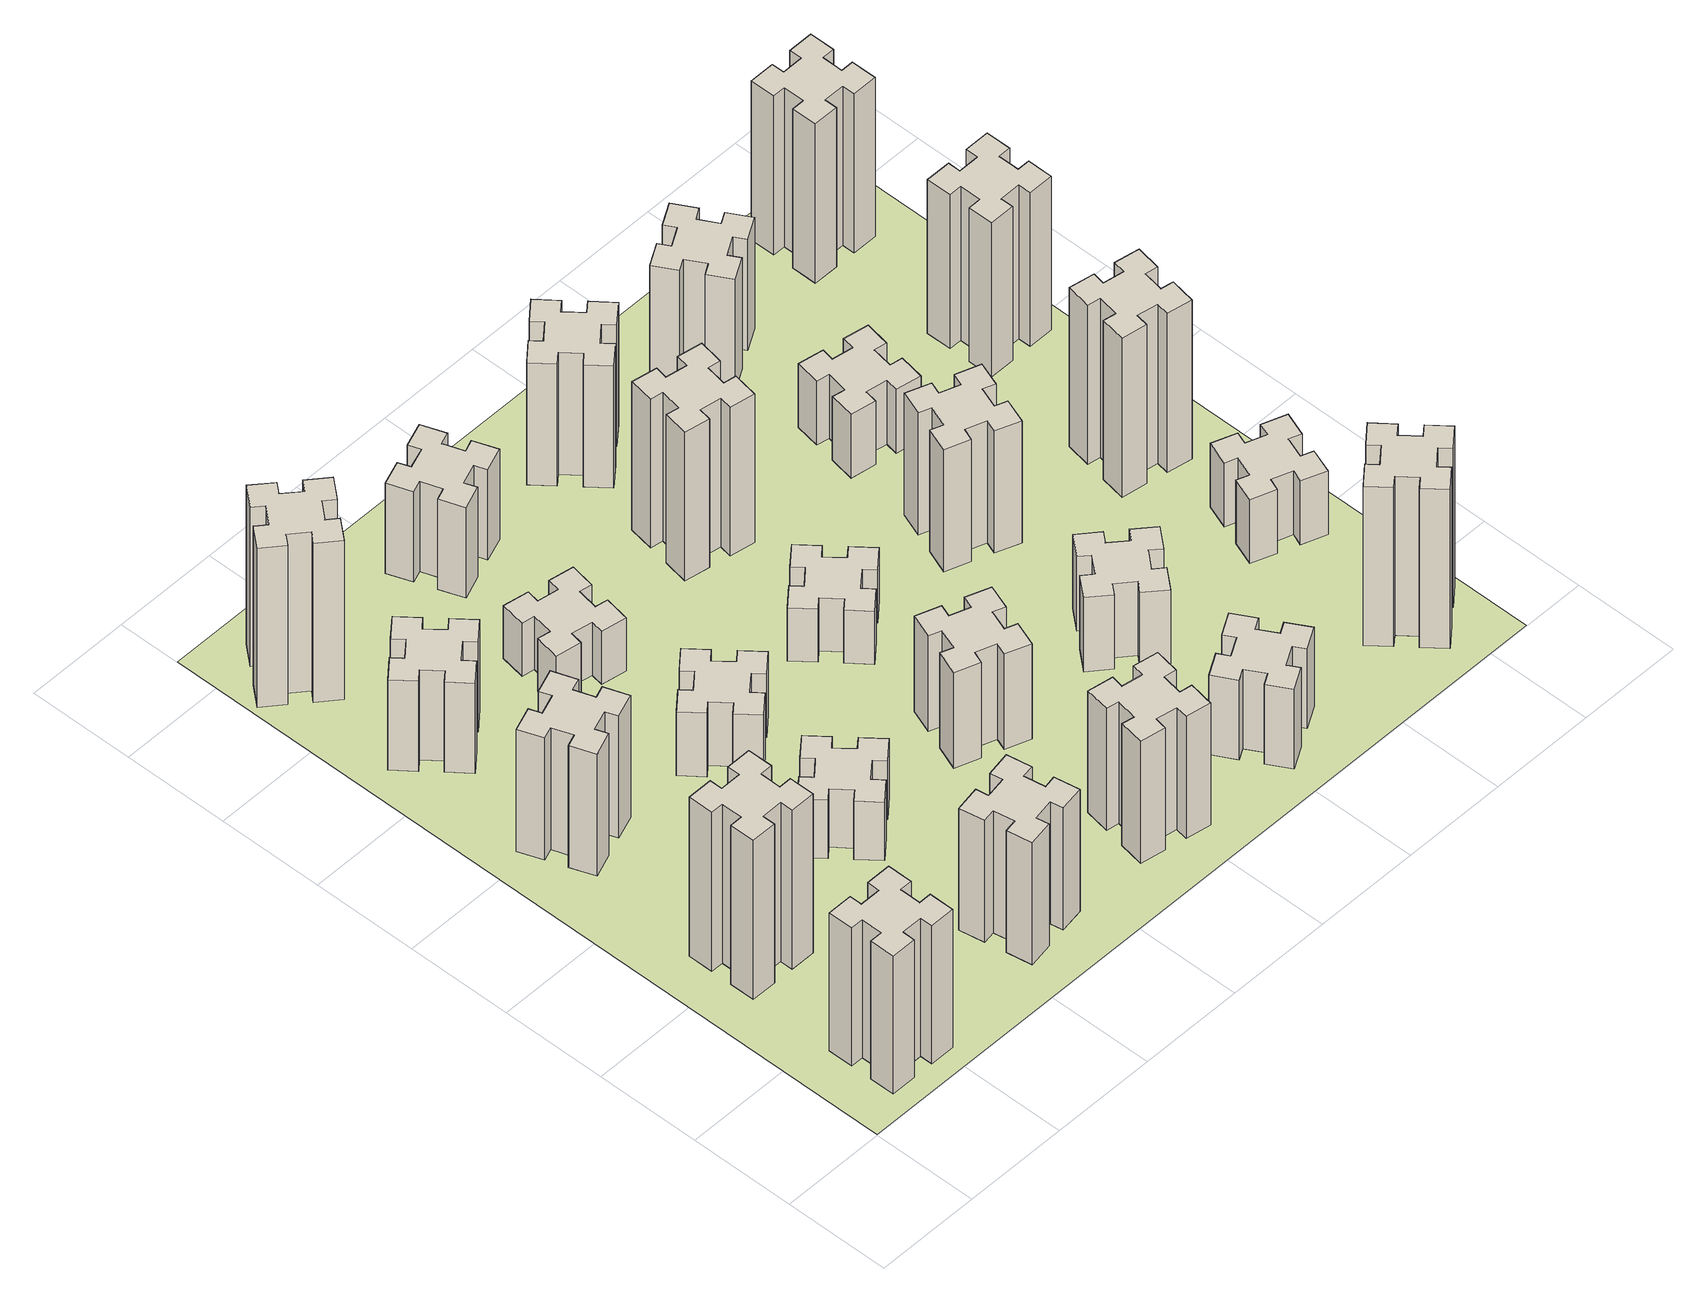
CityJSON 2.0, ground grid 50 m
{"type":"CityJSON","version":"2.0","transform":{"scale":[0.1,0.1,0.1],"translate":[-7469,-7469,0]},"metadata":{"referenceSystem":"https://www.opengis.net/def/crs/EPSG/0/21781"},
"CityObjects":{
"building1":{"type":"Building","attributes":{"class":"1000","function":"1000","usage":"1000","yearOfConstruction":2016,"roofType":"1000","measuredHeight":78,"storeysAboveGround":30,"storeysBelowGround":0},"geometry":[{"type":"Solid","lod":"1","boundaries":[[[[0,1,2,3,4,5,6,7,8,9,10,11,12,13,14,15,16,17,18,19]],[[17,16,20,21]],[[16,15,22,20]],[[15,14,23,22]],[[14,13,24,23]],[[13,12,25,24]],[[12,11,26,25]],[[11,10,27,26]],[[10,9,28,27]],[[9,8,29,28]],[[8,7,30,29]],[[7,6,31,30]],[[6,5,32,31]],[[5,4,33,32]],[[4,3,34,33]],[[3,2,35,34]],[[2,1,36,35]],[[1,0,37,36]],[[0,19,38,37]],[[19,18,39,38]],[[18,17,21,39]],[[24,25,26,27,28,29,30,31,32,33,34,35,36,37,38,39,21,20,22,23]]]]}]},
"building2":{"type":"Building","attributes":{"class":"1000","function":"1000","usage":"1000","yearOfConstruction":2016,"roofType":"1000","measuredHeight":90,"storeysAboveGround":30,"storeysBelowGround":0},"geometry":[{"type":"Solid","lod":"1","boundaries":[[[[40,41,42,43,44,45,46,47,48,49,50,51,52,53,54,55,56,57,58,59]],[[57,56,60,61]],[[56,55,62,60]],[[55,54,63,62]],[[54,53,64,63]],[[53,52,65,64]],[[52,51,66,65]],[[51,50,67,66]],[[50,49,68,67]],[[49,48,69,68]],[[48,47,70,69]],[[47,46,71,70]],[[46,45,72,71]],[[45,44,73,72]],[[44,43,74,73]],[[43,42,75,74]],[[42,41,76,75]],[[41,40,77,76]],[[40,59,78,77]],[[59,58,79,78]],[[58,57,61,79]],[[64,65,66,67,68,69,70,71,72,73,74,75,76,77,78,79,61,60,62,63]]]]}]},
"building3":{"type":"Building","attributes":{"class":"1000","function":"1000","usage":"1000","yearOfConstruction":2016,"roofType":"1000","measuredHeight":69,"storeysAboveGround":30,"storeysBelowGround":0},"geometry":[{"type":"Solid","lod":"1","boundaries":[[[[80,81,82,83,84,85,86,87,88,89,90,91,92,93,94,95,96,97,98,99]],[[97,96,100,101]],[[96,95,102,100]],[[95,94,103,102]],[[94,93,104,103]],[[93,92,105,104]],[[92,91,106,105]],[[91,90,107,106]],[[90,89,108,107]],[[89,88,109,108]],[[88,87,110,109]],[[87,86,111,110]],[[86,85,112,111]],[[85,84,113,112]],[[84,83,114,113]],[[83,82,115,114]],[[82,81,116,115]],[[81,80,117,116]],[[80,99,118,117]],[[99,98,119,118]],[[98,97,101,119]],[[104,105,106,107,108,109,110,111,112,113,114,115,116,117,118,119,101,100,102,103]]]]}]},
"building4":{"type":"Building","attributes":{"class":"1000","function":"1000","usage":"1000","yearOfConstruction":2016,"roofType":"1000","measuredHeight":51,"storeysAboveGround":30,"storeysBelowGround":0},"geometry":[{"type":"Solid","lod":"1","boundaries":[[[[120,121,122,123,124,125,126,127,128,129,130,131,132,133,134,135,136,137,138,139]],[[137,136,140,141]],[[136,135,142,140]],[[135,134,143,142]],[[134,133,144,143]],[[133,132,145,144]],[[132,131,146,145]],[[131,130,147,146]],[[130,129,148,147]],[[129,128,149,148]],[[128,127,150,149]],[[127,126,151,150]],[[126,125,152,151]],[[125,124,153,152]],[[124,123,154,153]],[[123,122,155,154]],[[122,121,156,155]],[[121,120,157,156]],[[120,139,158,157]],[[139,138,159,158]],[[138,137,141,159]],[[144,145,146,147,148,149,150,151,152,153,154,155,156,157,158,159,141,140,142,143]]]]}]},
"building5":{"type":"Building","attributes":{"class":"1000","function":"1000","usage":"1000","yearOfConstruction":2016,"roofType":"1000","measuredHeight":90,"storeysAboveGround":30,"storeysBelowGround":0},"geometry":[{"type":"Solid","lod":"1","boundaries":[[[[160,161,162,163,164,165,166,167,168,169,170,171,172,173,174,175,176,177,178,179]],[[177,176,180,181]],[[176,175,182,180]],[[175,174,183,182]],[[174,173,184,183]],[[173,172,185,184]],[[172,171,186,185]],[[171,170,187,186]],[[170,169,188,187]],[[169,168,189,188]],[[168,167,190,189]],[[167,166,191,190]],[[166,165,192,191]],[[165,164,193,192]],[[164,163,194,193]],[[163,162,195,194]],[[162,161,196,195]],[[161,160,197,196]],[[160,179,198,197]],[[179,178,199,198]],[[178,177,181,199]],[[184,185,186,187,188,189,190,191,192,193,194,195,196,197,198,199,181,180,182,183]]]]}]},
"building6":{"type":"Building","attributes":{"class":"1000","function":"1000","usage":"1000","yearOfConstruction":2016,"roofType":"1000","measuredHeight":69,"storeysAboveGround":30,"storeysBelowGround":0},"geometry":[{"type":"Solid","lod":"1","boundaries":[[[[200,201,202,203,204,205,206,207,208,209,210,211,212,213,214,215,216,217,218,219]],[[217,216,220,221]],[[216,215,222,220]],[[215,214,223,222]],[[214,213,224,223]],[[213,212,225,224]],[[212,211,226,225]],[[211,210,227,226]],[[210,209,228,227]],[[209,208,229,228]],[[208,207,230,229]],[[207,206,231,230]],[[206,205,232,231]],[[205,204,233,232]],[[204,203,234,233]],[[203,202,235,234]],[[202,201,236,235]],[[201,200,237,236]],[[200,219,238,237]],[[219,218,239,238]],[[218,217,221,239]],[[224,225,226,227,228,229,230,231,232,233,234,235,236,237,238,239,221,220,222,223]]]]}]},
"building7":{"type":"Building","attributes":{"class":"1000","function":"1000","usage":"1000","yearOfConstruction":2016,"roofType":"1000","measuredHeight":33,"storeysAboveGround":30,"storeysBelowGround":0},"geometry":[{"type":"Solid","lod":"1","boundaries":[[[[240,241,242,243,244,245,246,247,248,249,250,251,252,253,254,255,256,257,258,259]],[[257,256,260,261]],[[256,255,262,260]],[[255,254,263,262]],[[254,253,264,263]],[[253,252,265,264]],[[252,251,266,265]],[[251,250,267,266]],[[250,249,268,267]],[[249,248,269,268]],[[248,247,270,269]],[[247,246,271,270]],[[246,245,272,271]],[[245,244,273,272]],[[244,243,274,273]],[[243,242,275,274]],[[242,241,276,275]],[[241,240,277,276]],[[240,259,278,277]],[[259,258,279,278]],[[258,257,261,279]],[[264,265,266,267,268,269,270,271,272,273,274,275,276,277,278,279,261,260,262,263]]]]}]},
"building8":{"type":"Building","attributes":{"class":"1000","function":"1000","usage":"1000","yearOfConstruction":2016,"roofType":"1000","measuredHeight":36,"storeysAboveGround":30,"storeysBelowGround":0},"geometry":[{"type":"Solid","lod":"1","boundaries":[[[[280,281,282,283,284,285,286,287,288,289,290,291,292,293,294,295,296,297,298,299]],[[297,296,300,301]],[[296,295,302,300]],[[295,294,303,302]],[[294,293,304,303]],[[293,292,305,304]],[[292,291,306,305]],[[291,290,307,306]],[[290,289,308,307]],[[289,288,309,308]],[[288,287,310,309]],[[287,286,311,310]],[[286,285,312,311]],[[285,284,313,312]],[[284,283,314,313]],[[283,282,315,314]],[[282,281,316,315]],[[281,280,317,316]],[[280,299,318,317]],[[299,298,319,318]],[[298,297,301,319]],[[304,305,306,307,308,309,310,311,312,313,314,315,316,317,318,319,301,300,302,303]]]]}]},
"building9":{"type":"Building","attributes":{"class":"1000","function":"1000","usage":"1000","yearOfConstruction":2016,"roofType":"1000","measuredHeight":30,"storeysAboveGround":30,"storeysBelowGround":0},"geometry":[{"type":"Solid","lod":"1","boundaries":[[[[320,321,322,323,324,325,326,327,328,329,330,331,332,333,334,335,336,337,338,339]],[[337,336,340,341]],[[336,335,342,340]],[[335,334,343,342]],[[334,333,344,343]],[[333,332,345,344]],[[332,331,346,345]],[[331,330,347,346]],[[330,329,348,347]],[[329,328,349,348]],[[328,327,350,349]],[[327,326,351,350]],[[326,325,352,351]],[[325,324,353,352]],[[324,323,354,353]],[[323,322,355,354]],[[322,321,356,355]],[[321,320,357,356]],[[320,339,358,357]],[[339,338,359,358]],[[338,337,341,359]],[[344,345,346,347,348,349,350,351,352,353,354,355,356,357,358,359,341,340,342,343]]]]}]},
"building10":{"type":"Building","attributes":{"class":"1000","function":"1000","usage":"1000","yearOfConstruction":2016,"roofType":"1000","measuredHeight":69,"storeysAboveGround":30,"storeysBelowGround":0},"geometry":[{"type":"Solid","lod":"1","boundaries":[[[[360,361,362,363,364,365,366,367,368,369,370,371,372,373,374,375,376,377,378,379]],[[377,376,380,381]],[[376,375,382,380]],[[375,374,383,382]],[[374,373,384,383]],[[373,372,385,384]],[[372,371,386,385]],[[371,370,387,386]],[[370,369,388,387]],[[369,368,389,388]],[[368,367,390,389]],[[367,366,391,390]],[[366,365,392,391]],[[365,364,393,392]],[[364,363,394,393]],[[363,362,395,394]],[[362,361,396,395]],[[361,360,397,396]],[[360,379,398,397]],[[379,378,399,398]],[[378,377,381,399]],[[384,385,386,387,388,389,390,391,392,393,394,395,396,397,398,399,381,380,382,383]]]]}]},
"building11":{"type":"Building","attributes":{"class":"1000","function":"1000","usage":"1000","yearOfConstruction":2016,"roofType":"1000","measuredHeight":51,"storeysAboveGround":30,"storeysBelowGround":0},"geometry":[{"type":"Solid","lod":"1","boundaries":[[[[400,401,402,403,404,405,406,407,408,409,410,411,412,413,414,415,416,417,418,419]],[[417,416,420,421]],[[416,415,422,420]],[[415,414,423,422]],[[414,413,424,423]],[[413,412,425,424]],[[412,411,426,425]],[[411,410,427,426]],[[410,409,428,427]],[[409,408,429,428]],[[408,407,430,429]],[[407,406,431,430]],[[406,405,432,431]],[[405,404,433,432]],[[404,403,434,433]],[[403,402,435,434]],[[402,401,436,435]],[[401,400,437,436]],[[400,419,438,437]],[[419,418,439,438]],[[418,417,421,439]],[[424,425,426,427,428,429,430,431,432,433,434,435,436,437,438,439,421,420,422,423]]]]}]},
"building12":{"type":"Building","attributes":{"class":"1000","function":"1000","usage":"1000","yearOfConstruction":2016,"roofType":"1000","measuredHeight":54,"storeysAboveGround":30,"storeysBelowGround":0},"geometry":[{"type":"Solid","lod":"1","boundaries":[[[[440,441,442,443,444,445,446,447,448,449,450,451,452,453,454,455,456,457,458,459]],[[457,456,460,461]],[[456,455,462,460]],[[455,454,463,462]],[[454,453,464,463]],[[453,452,465,464]],[[452,451,466,465]],[[451,450,467,466]],[[450,449,468,467]],[[449,448,469,468]],[[448,447,470,469]],[[447,446,471,470]],[[446,445,472,471]],[[445,444,473,472]],[[444,443,474,473]],[[443,442,475,474]],[[442,441,476,475]],[[441,440,477,476]],[[440,459,478,477]],[[459,458,479,478]],[[458,457,461,479]],[[464,465,466,467,468,469,470,471,472,473,474,475,476,477,478,479,461,460,462,463]]]]}]},
"building13":{"type":"Building","attributes":{"class":"1000","function":"1000","usage":"1000","yearOfConstruction":2016,"roofType":"1000","measuredHeight":30,"storeysAboveGround":30,"storeysBelowGround":0},"geometry":[{"type":"Solid","lod":"1","boundaries":[[[[480,481,482,483,484,485,486,487,488,489,490,491,492,493,494,495,496,497,498,499]],[[497,496,500,501]],[[496,495,502,500]],[[495,494,503,502]],[[494,493,504,503]],[[493,492,505,504]],[[492,491,506,505]],[[491,490,507,506]],[[490,489,508,507]],[[489,488,509,508]],[[488,487,510,509]],[[487,486,511,510]],[[486,485,512,511]],[[485,484,513,512]],[[484,483,514,513]],[[483,482,515,514]],[[482,481,516,515]],[[481,480,517,516]],[[480,499,518,517]],[[499,498,519,518]],[[498,497,501,519]],[[504,505,506,507,508,509,510,511,512,513,514,515,516,517,518,519,501,500,502,503]]]]}]},
"building14":{"type":"Building","attributes":{"class":"1000","function":"1000","usage":"1000","yearOfConstruction":2016,"roofType":"1000","measuredHeight":84,"storeysAboveGround":30,"storeysBelowGround":0},"geometry":[{"type":"Solid","lod":"1","boundaries":[[[[520,521,522,523,524,525,526,527,528,529,530,531,532,533,534,535,536,537,538,539]],[[537,536,540,541]],[[536,535,542,540]],[[535,534,543,542]],[[534,533,544,543]],[[533,532,545,544]],[[532,531,546,545]],[[531,530,547,546]],[[530,529,548,547]],[[529,528,549,548]],[[528,527,550,549]],[[527,526,551,550]],[[526,525,552,551]],[[525,524,553,552]],[[524,523,554,553]],[[523,522,555,554]],[[522,521,556,555]],[[521,520,557,556]],[[520,539,558,557]],[[539,538,559,558]],[[538,537,541,559]],[[544,545,546,547,548,549,550,551,552,553,554,555,556,557,558,559,541,540,542,543]]]]}]},
"building15":{"type":"Building","attributes":{"class":"1000","function":"1000","usage":"1000","yearOfConstruction":2016,"roofType":"1000","measuredHeight":45,"storeysAboveGround":30,"storeysBelowGround":0},"geometry":[{"type":"Solid","lod":"1","boundaries":[[[[560,561,562,563,564,565,566,567,568,569,570,571,572,573,574,575,576,577,578,579]],[[577,576,580,581]],[[576,575,582,580]],[[575,574,583,582]],[[574,573,584,583]],[[573,572,585,584]],[[572,571,586,585]],[[571,570,587,586]],[[570,569,588,587]],[[569,568,589,588]],[[568,567,590,589]],[[567,566,591,590]],[[566,565,592,591]],[[565,564,593,592]],[[564,563,594,593]],[[563,562,595,594]],[[562,561,596,595]],[[561,560,597,596]],[[560,579,598,597]],[[579,578,599,598]],[[578,577,581,599]],[[584,585,586,587,588,589,590,591,592,593,594,595,596,597,598,599,581,580,582,583]]]]}]},
"building16":{"type":"Building","attributes":{"class":"1000","function":"1000","usage":"1000","yearOfConstruction":2016,"roofType":"1000","measuredHeight":69,"storeysAboveGround":30,"storeysBelowGround":0},"geometry":[{"type":"Solid","lod":"1","boundaries":[[[[600,601,602,603,604,605,606,607,608,609,610,611,612,613,614,615,616,617,618,619]],[[617,616,620,621]],[[616,615,622,620]],[[615,614,623,622]],[[614,613,624,623]],[[613,612,625,624]],[[612,611,626,625]],[[611,610,627,626]],[[610,609,628,627]],[[609,608,629,628]],[[608,607,630,629]],[[607,606,631,630]],[[606,605,632,631]],[[605,604,633,632]],[[604,603,634,633]],[[603,602,635,634]],[[602,601,636,635]],[[601,600,637,636]],[[600,619,638,637]],[[619,618,639,638]],[[618,617,621,639]],[[624,625,626,627,628,629,630,631,632,633,634,635,636,637,638,639,621,620,622,623]]]]}]},
"building17":{"type":"Building","attributes":{"class":"1000","function":"1000","usage":"1000","yearOfConstruction":2016,"roofType":"1000","measuredHeight":42,"storeysAboveGround":30,"storeysBelowGround":0},"geometry":[{"type":"Solid","lod":"1","boundaries":[[[[640,641,642,643,644,645,646,647,648,649,650,651,652,653,654,655,656,657,658,659]],[[657,656,660,661]],[[656,655,662,660]],[[655,654,663,662]],[[654,653,664,663]],[[653,652,665,664]],[[652,651,666,665]],[[651,650,667,666]],[[650,649,668,667]],[[649,648,669,668]],[[648,647,670,669]],[[647,646,671,670]],[[646,645,672,671]],[[645,644,673,672]],[[644,643,674,673]],[[643,642,675,674]],[[642,641,676,675]],[[641,640,677,676]],[[640,659,678,677]],[[659,658,679,678]],[[658,657,661,679]],[[664,665,666,667,668,669,670,671,672,673,674,675,676,677,678,679,661,660,662,663]]]]}]},
"building18":{"type":"Building","attributes":{"class":"1000","function":"1000","usage":"1000","yearOfConstruction":2016,"roofType":"1000","measuredHeight":69,"storeysAboveGround":30,"storeysBelowGround":0},"geometry":[{"type":"Solid","lod":"1","boundaries":[[[[680,681,682,683,684,685,686,687,688,689,690,691,692,693,694,695,696,697,698,699]],[[697,696,700,701]],[[696,695,702,700]],[[695,694,703,702]],[[694,693,704,703]],[[693,692,705,704]],[[692,691,706,705]],[[691,690,707,706]],[[690,689,708,707]],[[689,688,709,708]],[[688,687,710,709]],[[687,686,711,710]],[[686,685,712,711]],[[685,684,713,712]],[[684,683,714,713]],[[683,682,715,714]],[[682,681,716,715]],[[681,680,717,716]],[[680,699,718,717]],[[699,698,719,718]],[[698,697,701,719]],[[704,705,706,707,708,709,710,711,712,713,714,715,716,717,718,719,701,700,702,703]]]]}]},
"building19":{"type":"Building","attributes":{"class":"1000","function":"1000","usage":"1000","yearOfConstruction":2016,"roofType":"1000","measuredHeight":36,"storeysAboveGround":30,"storeysBelowGround":0},"geometry":[{"type":"Solid","lod":"1","boundaries":[[[[720,721,722,723,724,725,726,727,728,729,730,731,732,733,734,735,736,737,738,739]],[[737,736,740,741]],[[736,735,742,740]],[[735,734,743,742]],[[734,733,744,743]],[[733,732,745,744]],[[732,731,746,745]],[[731,730,747,746]],[[730,729,748,747]],[[729,728,749,748]],[[728,727,750,749]],[[727,726,751,750]],[[726,725,752,751]],[[725,724,753,752]],[[724,723,754,753]],[[723,722,755,754]],[[722,721,756,755]],[[721,720,757,756]],[[720,739,758,757]],[[739,738,759,758]],[[738,737,741,759]],[[744,745,746,747,748,749,750,751,752,753,754,755,756,757,758,759,741,740,742,743]]]]}]},
"building20":{"type":"Building","attributes":{"class":"1000","function":"1000","usage":"1000","yearOfConstruction":2016,"roofType":"1000","measuredHeight":90,"storeysAboveGround":30,"storeysBelowGround":0},"geometry":[{"type":"Solid","lod":"1","boundaries":[[[[760,761,762,763,764,765,766,767,768,769,770,771,772,773,774,775,776,777,778,779]],[[777,776,780,781]],[[776,775,782,780]],[[775,774,783,782]],[[774,773,784,783]],[[773,772,785,784]],[[772,771,786,785]],[[771,770,787,786]],[[770,769,788,787]],[[769,768,789,788]],[[768,767,790,789]],[[767,766,791,790]],[[766,765,792,791]],[[765,764,793,792]],[[764,763,794,793]],[[763,762,795,794]],[[762,761,796,795]],[[761,760,797,796]],[[760,779,798,797]],[[779,778,799,798]],[[778,777,781,799]],[[784,785,786,787,788,789,790,791,792,793,794,795,796,797,798,799,781,780,782,783]]]]}]},
"building21":{"type":"Building","attributes":{"class":"1000","function":"1000","usage":"1000","yearOfConstruction":2016,"roofType":"1000","measuredHeight":63,"storeysAboveGround":30,"storeysBelowGround":0},"geometry":[{"type":"Solid","lod":"1","boundaries":[[[[800,801,802,803,804,805,806,807,808,809,810,811,812,813,814,815,816,817,818,819]],[[817,816,820,821]],[[816,815,822,820]],[[815,814,823,822]],[[814,813,824,823]],[[813,812,825,824]],[[812,811,826,825]],[[811,810,827,826]],[[810,809,828,827]],[[809,808,829,828]],[[808,807,830,829]],[[807,806,831,830]],[[806,805,832,831]],[[805,804,833,832]],[[804,803,834,833]],[[803,802,835,834]],[[802,801,836,835]],[[801,800,837,836]],[[800,819,838,837]],[[819,818,839,838]],[[818,817,821,839]],[[824,825,826,827,828,829,830,831,832,833,834,835,836,837,838,839,821,820,822,823]]]]}]},
"building22":{"type":"Building","attributes":{"class":"1000","function":"1000","usage":"1000","yearOfConstruction":2016,"roofType":"1000","measuredHeight":36,"storeysAboveGround":30,"storeysBelowGround":0},"geometry":[{"type":"Solid","lod":"1","boundaries":[[[[840,841,842,843,844,845,846,847,848,849,850,851,852,853,854,855,856,857,858,859]],[[857,856,860,861]],[[856,855,862,860]],[[855,854,863,862]],[[854,853,864,863]],[[853,852,865,864]],[[852,851,866,865]],[[851,850,867,866]],[[850,849,868,867]],[[849,848,869,868]],[[848,847,870,869]],[[847,846,871,870]],[[846,845,872,871]],[[845,844,873,872]],[[844,843,874,873]],[[843,842,875,874]],[[842,841,876,875]],[[841,840,877,876]],[[840,859,878,877]],[[859,858,879,878]],[[858,857,861,879]],[[864,865,866,867,868,869,870,871,872,873,874,875,876,877,878,879,861,860,862,863]]]]}]},
"building23":{"type":"Building","attributes":{"class":"1000","function":"1000","usage":"1000","yearOfConstruction":2016,"roofType":"1000","measuredHeight":90,"storeysAboveGround":30,"storeysBelowGround":0},"geometry":[{"type":"Solid","lod":"1","boundaries":[[[[880,881,882,883,884,885,886,887,888,889,890,891,892,893,894,895,896,897,898,899]],[[897,896,900,901]],[[896,895,902,900]],[[895,894,903,902]],[[894,893,904,903]],[[893,892,905,904]],[[892,891,906,905]],[[891,890,907,906]],[[890,889,908,907]],[[889,888,909,908]],[[888,887,910,909]],[[887,886,911,910]],[[886,885,912,911]],[[885,884,913,912]],[[884,883,914,913]],[[883,882,915,914]],[[882,881,916,915]],[[881,880,917,916]],[[880,899,918,917]],[[899,898,919,918]],[[898,897,901,919]],[[904,905,906,907,908,909,910,911,912,913,914,915,916,917,918,919,901,900,902,903]]]]}]},
"building24":{"type":"Building","attributes":{"class":"1000","function":"1000","usage":"1000","yearOfConstruction":2016,"roofType":"1000","measuredHeight":87,"storeysAboveGround":30,"storeysBelowGround":0},"geometry":[{"type":"Solid","lod":"1","boundaries":[[[[920,921,922,923,924,925,926,927,928,929,930,931,932,933,934,935,936,937,938,939]],[[937,936,940,941]],[[936,935,942,940]],[[935,934,943,942]],[[934,933,944,943]],[[933,932,945,944]],[[932,931,946,945]],[[931,930,947,946]],[[930,929,948,947]],[[929,928,949,948]],[[928,927,950,949]],[[927,926,951,950]],[[926,925,952,951]],[[925,924,953,952]],[[924,923,954,953]],[[923,922,955,954]],[[922,921,956,955]],[[921,920,957,956]],[[920,939,958,957]],[[939,938,959,958]],[[938,937,941,959]],[[944,945,946,947,948,949,950,951,952,953,954,955,956,957,958,959,941,940,942,943]]]]}]},
"building25":{"type":"Building","attributes":{"class":"1000","function":"1000","usage":"1000","yearOfConstruction":2016,"roofType":"1000","measuredHeight":90,"storeysAboveGround":30,"storeysBelowGround":0},"geometry":[{"type":"Solid","lod":"1","boundaries":[[[[960,961,962,963,964,965,966,967,968,969,970,971,972,973,974,975,976,977,978,979]],[[977,976,980,981]],[[976,975,982,980]],[[975,974,983,982]],[[974,973,984,983]],[[973,972,985,984]],[[972,971,986,985]],[[971,970,987,986]],[[970,969,988,987]],[[969,968,989,988]],[[968,967,990,989]],[[967,966,991,990]],[[966,965,992,991]],[[965,964,993,992]],[[964,963,994,993]],[[963,962,995,994]],[[962,961,996,995]],[[961,960,997,996]],[[960,979,998,997]],[[979,978,999,998]],[[978,977,981,999]],[[984,985,986,987,988,989,990,991,992,993,994,995,996,997,998,999,981,980,982,983]]]]}]},
"landuse1":{"type":"LandUse","attributes":{"name":"plot1","function":"1010"},"geometry":[{"type":"MultiSurface","lod":"1","boundaries":[[[1000,1001,1002,1003]]]}]}
},
"vertices":[
[485,225,0],[485,325,0],[545,325,0],[545,445,0],[425,445,0],[425,385,0],[325,385,0],[325,445,0],[205,445,0],[205,325,0],[265,325,0],[265,225,0],[205,225,0],[205,105,0],[325,105,0],[325,165,0],[425,165,0],[425,105,0],[545,105,0],[545,225,0],[425,165,780],[425,105,780],[325,165,780],[325,105,780],[205,105,780],[205,225,780],[265,225,780],[265,325,780],[205,325,780],[205,445,780],[325,445,780],[325,385,780],[425,385,780],[425,445,780],[545,445,780],[545,325,780],[485,325,780],[485,225,780],[545,225,780],[545,105,780],
[265,1065,0],[265,965,0],[205,965,0],[205,845,0],[325,845,0],[325,905,0],[425,905,0],[425,845,0],[545,845,0],[545,965,0],[485,965,0],[485,1065,0],[545,1065,0],[545,1185,0],[425,1185,0],[425,1125,0],[325,1125,0],[325,1185,0],[205,1185,0],[205,1065,0],[325,1125,900],[325,1185,900],[425,1125,900],[425,1185,900],[545,1185,900],[545,1065,900],[485,1065,900],[485,965,900],[545,965,900],[545,845,900],[425,845,900],[425,905,900],[325,905,900],[325,845,900],[205,845,900],[205,965,900],[265,965,900],[265,1065,900],[205,1065,900],[205,1185,900],
[366,1835,0],[460,1869,0],[480,1813,0],[593,1854,0],[552,1967,0],[496,1946,0],[462,2040,0],[518,2060,0],[477,2173,0],[364,2132,0],[385,2076,0],[291,2042,0],[270,2098,0],[157,2057,0],[199,1944,0],[255,1965,0],[289,1871,0],[233,1850,0],[274,1737,0],[387,1779,0],[289,1871,690],[233,1850,690],[255,1965,690],[199,1944,690],[157,2057,690],[270,2098,690],[291,2042,690],[385,2076,690],[364,2132,690],[477,2173,690],[518,2060,690],[462,2040,690],[496,1946,690],[552,1967,690],[593,1854,690],[480,1813,690],[460,1869,690],[366,1835,690],[387,1779,690],[274,1737,690],
[343,2812,0],[266,2747,0],[228,2793,0],[136,2716,0],[213,2624,0],[259,2663,0],[323,2586,0],[277,2548,0],[354,2456,0],[446,2533,0],[408,2579,0],[484,2643,0],[523,2597,0],[615,2674,0],[538,2766,0],[492,2728,0],[427,2804,0],[473,2843,0],[396,2935,0],[304,2858,0],[427,2804,510],[473,2843,510],[492,2728,510],[538,2766,510],[615,2674,510],[523,2597,510],[484,2643,510],[408,2579,510],[446,2533,510],[354,2456,510],[277,2548,510],[323,2586,510],[259,2663,510],[213,2624,510],[136,2716,510],[228,2793,510],[266,2747,510],[343,2812,510],[304,2858,510],[396,2935,510],
[384,3387,0],[308,3452,0],[346,3498,0],[254,3575,0],[177,3483,0],[223,3444,0],[159,3368,0],[113,3406,0],[36,3314,0],[128,3237,0],[166,3283,0],[243,3219,0],[204,3173,0],[296,3096,0],[373,3188,0],[327,3226,0],[392,3303,0],[438,3264,0],[515,3356,0],[423,3433,0],[392,3303,900],[438,3264,900],[327,3226,900],[373,3188,900],[296,3096,900],[204,3173,900],[243,3219,900],[166,3283,900],[128,3237,900],[36,3314,900],[113,3406,900],[159,3368,900],[223,3444,900],[177,3483,900],[254,3575,900],[346,3498,900],[308,3452,900],[384,3387,900],[423,3433,900],[515,3356,900],
[1332,345,0],[1315,444,0],[1374,454,0],[1353,572,0],[1235,551,0],[1245,492,0],[1147,475,0],[1137,534,0],[1018,513,0],[1039,395,0],[1098,405,0],[1116,307,0],[1057,297,0],[1077,178,0],[1196,199,0],[1185,258,0],[1284,276,0],[1294,217,0],[1412,237,0],[1391,356,0],[1284,276,690],[1294,217,690],[1185,258,690],[1196,199,690],[1077,178,690],[1057,297,690],[1116,307,690],[1098,405,690],[1039,395,690],[1018,513,690],[1137,534,690],[1147,475,690],[1245,492,690],[1235,551,690],[1353,572,690],[1374,454,690],[1315,444,690],[1332,345,690],[1391,356,690],[1412,237,690],
[1083,1332,0],[1006,1267,0],[968,1313,0],[876,1236,0],[953,1144,0],[999,1183,0],[1063,1106,0],[1017,1068,0],[1094,976,0],[1186,1053,0],[1148,1099,0],[1224,1163,0],[1263,1117,0],[1355,1194,0],[1278,1286,0],[1232,1248,0],[1167,1324,0],[1213,1363,0],[1136,1455,0],[1044,1378,0],[1167,1324,330],[1213,1363,330],[1232,1248,330],[1278,1286,330],[1355,1194,330],[1263,1117,330],[1224,1163,330],[1148,1099,330],[1186,1053,330],[1094,976,330],[1017,1068,330],[1063,1106,330],[999,1183,330],[953,1144,330],[876,1236,330],[968,1313,330],[1006,1267,330],[1083,1332,330],[1044,1378,330],[1136,1455,330],
[1083,1972,0],[1006,1907,0],[968,1953,0],[876,1876,0],[953,1784,0],[999,1823,0],[1063,1746,0],[1017,1708,0],[1094,1616,0],[1186,1693,0],[1148,1739,0],[1224,1803,0],[1263,1757,0],[1355,1834,0],[1278,1926,0],[1232,1888,0],[1167,1964,0],[1213,2003,0],[1136,2095,0],[1044,2018,0],[1167,1964,360],[1213,2003,360],[1232,1888,360],[1278,1926,360],[1355,1834,360],[1263,1757,360],[1224,1803,360],[1148,1739,360],[1186,1693,360],[1094,1616,360],[1017,1708,360],[1063,1746,360],[999,1823,360],[953,1784,360],[876,1876,360],[968,1953,360],[1006,1907,360],[1083,1972,360],[1044,2018,360],[1136,2095,360],
[1115,2527,0],[1132,2625,0],[1191,2615,0],[1212,2733,0],[1094,2754,0],[1084,2695,0],[985,2712,0],[996,2771,0],[877,2792,0],[857,2674,0],[916,2664,0],[898,2565,0],[839,2576,0],[818,2457,0],[937,2437,0],[947,2496,0],[1045,2478,0],[1035,2419,0],[1153,2398,0],[1174,2517,0],[1045,2478,300],[1035,2419,300],[947,2496,300],[937,2437,300],[818,2457,300],[839,2576,300],[898,2565,300],[916,2664,300],[857,2674,300],[877,2792,300],[996,2771,300],[985,2712,300],[1084,2695,300],[1094,2754,300],[1212,2733,300],[1191,2615,300],[1132,2625,300],[1115,2527,300],[1174,2517,300],[1153,2398,300],
[2055,307,0],[2072,405,0],[2131,395,0],[2152,513,0],[2034,534,0],[2024,475,0],[1925,492,0],[1936,551,0],[1817,572,0],[1797,454,0],[1856,444,0],[1838,345,0],[1779,356,0],[1758,237,0],[1877,217,0],[1887,276,0],[1985,258,0],[1975,199,0],[2093,178,0],[2114,297,0],[1985,258,690],[1975,199,690],[1887,276,690],[1877,217,690],[1758,237,690],[1779,356,690],[1838,345,690],[1856,444,690],[1797,454,690],[1817,572,690],[1936,551,690],[1925,492,690],[2024,475,690],[2034,534,690],[2152,513,690],[2131,395,690],[2072,405,690],[2055,307,690],[2114,297,690],[2093,178,690],
[1125,3456,0],[1031,3422,0],[1010,3478,0],[897,3437,0],[939,3324,0],[995,3345,0],[1029,3251,0],[973,3230,0],[1014,3117,0],[1127,3159,0],[1106,3215,0],[1200,3249,0],[1220,3193,0],[1333,3234,0],[1292,3347,0],[1236,3326,0],[1202,3420,0],[1258,3440,0],[1217,3553,0],[1104,3512,0],[1202,3420,510],[1258,3440,510],[1236,3326,510],[1292,3347,510],[1333,3234,510],[1220,3193,510],[1200,3249,510],[1106,3215,510],[1127,3159,510],[1014,3117,510],[973,3230,510],[1029,3251,510],[995,3345,510],[939,3324,510],[897,3437,510],[1010,3478,510],[1031,3422,510],[1125,3456,510],[1104,3512,510],[1217,3553,510],
[1769,1300,0],[1735,1206,0],[1679,1227,0],[1637,1114,0],[1750,1073,0],[1771,1129,0],[1865,1095,0],[1844,1039,0],[1957,997,0],[1998,1110,0],[1942,1131,0],[1976,1225,0],[2032,1204,0],[2073,1317,0],[1960,1358,0],[1940,1302,0],[1846,1336,0],[1867,1392,0],[1754,1433,0],[1713,1320,0],[1846,1336,540],[1867,1392,540],[1940,1302,540],[1960,1358,540],[2073,1317,540],[2032,1204,540],[1976,1225,540],[1942,1131,540],[1998,1110,540],[1957,997,540],[1844,1039,540],[1865,1095,540],[1771,1129,540],[1750,1073,540],[1637,1114,540],[1679,1227,540],[1735,1206,540],[1769,1300,540],[1713,1320,540],[1754,1433,540],
[1972,1988,0],[1907,2064,0],[1953,2103,0],[1876,2195,0],[1784,2118,0],[1823,2072,0],[1746,2007,0],[1708,2053,0],[1616,1976,0],[1693,1884,0],[1739,1923,0],[1803,1846,0],[1757,1808,0],[1834,1716,0],[1926,1793,0],[1888,1839,0],[1964,1903,0],[2003,1857,0],[2095,1934,0],[2018,2026,0],[1964,1903,300],[2003,1857,300],[1888,1839,300],[1926,1793,300],[1834,1716,300],[1757,1808,300],[1803,1846,300],[1739,1923,300],[1693,1884,300],[1616,1976,300],[1708,2053,300],[1746,2007,300],[1823,2072,300],[1784,2118,300],[1876,2195,300],[1953,2103,300],[1907,2064,300],[1972,1988,300],[2018,2026,300],[2095,1934,300],
[1756,2764,0],[1738,2665,0],[1679,2676,0],[1658,2557,0],[1777,2537,0],[1787,2596,0],[1885,2578,0],[1875,2519,0],[1993,2498,0],[2014,2617,0],[1955,2627,0],[1972,2725,0],[2031,2715,0],[2052,2833,0],[1934,2854,0],[1924,2795,0],[1825,2812,0],[1836,2871,0],[1717,2892,0],[1697,2774,0],[1825,2812,840],[1836,2871,840],[1924,2795,840],[1934,2854,840],[2052,2833,840],[2031,2715,840],[1972,2725,840],[1955,2627,840],[2014,2617,840],[1993,2498,840],[1875,2519,840],[1885,2578,840],[1787,2596,840],[1777,2537,840],[1658,2557,840],[1679,2676,840],[1738,2665,840],[1756,2764,840],[1697,2774,840],[1717,2892,840],
[2475,364,0],[2525,277,0],[2473,247,0],[2533,143,0],[2637,203,0],[2607,255,0],[2694,305,0],[2724,253,0],[2828,313,0],[2768,417,0],[2716,387,0],[2666,474,0],[2718,504,0],[2658,608,0],[2554,548,0],[2584,496,0],[2497,446,0],[2467,498,0],[2363,438,0],[2423,334,0],[2497,446,450],[2467,498,450],[2584,496,450],[2554,548,450],[2658,608,450],[2718,504,450],[2666,474,450],[2716,387,450],[2768,417,450],[2828,313,450],[2724,253,450],[2694,305,450],[2607,255,450],[2637,203,450],[2533,143,450],[2473,247,450],[2525,277,450],[2475,364,450],[2423,334,450],[2363,438,450],
[1888,3219,0],[1964,3283,0],[2003,3237,0],[2095,3314,0],[2018,3406,0],[1972,3368,0],[1907,3444,0],[1953,3483,0],[1876,3575,0],[1784,3498,0],[1823,3452,0],[1746,3387,0],[1708,3433,0],[1616,3356,0],[1693,3264,0],[1739,3303,0],[1803,3226,0],[1757,3188,0],[1834,3096,0],[1926,3173,0],[1803,3226,690],[1757,3188,690],[1739,3303,690],[1693,3264,690],[1616,3356,690],[1708,3433,690],[1746,3387,690],[1823,3452,690],[1784,3498,690],[1876,3575,690],[1953,3483,690],[1907,3444,690],[1972,3368,690],[2018,3406,690],[2095,3314,690],[2003,3237,690],[1964,3283,690],[1888,3219,690],[1926,3173,690],[1834,3096,690],
[2647,1006,0],[2712,1083,0],[2758,1044,0],[2835,1136,0],[2743,1213,0],[2704,1167,0],[2628,1232,0],[2666,1278,0],[2574,1355,0],[2497,1263,0],[2543,1224,0],[2479,1148,0],[2433,1186,0],[2356,1094,0],[2448,1017,0],[2486,1063,0],[2563,999,0],[2524,953,0],[2616,876,0],[2693,968,0],[2563,999,420],[2524,953,420],[2486,1063,420],[2448,1017,420],[2356,1094,420],[2433,1186,420],[2479,1148,420],[2543,1224,420],[2497,1263,420],[2574,1355,420],[2666,1278,420],[2628,1232,420],[2704,1167,420],[2743,1213,420],[2835,1136,420],[2758,1044,420],[2712,1083,420],[2647,1006,420],[2693,968,420],[2616,876,420],
[2682,1871,0],[2716,1965,0],[2772,1944,0],[2813,2057,0],[2700,2098,0],[2680,2042,0],[2586,2076,0],[2607,2132,0],[2494,2173,0],[2453,2060,0],[2509,2040,0],[2475,1946,0],[2419,1967,0],[2377,1854,0],[2490,1813,0],[2511,1869,0],[2605,1835,0],[2584,1779,0],[2697,1737,0],[2738,1850,0],[2605,1835,690],[2584,1779,690],[2511,1869,690],[2490,1813,690],[2377,1854,690],[2419,1967,690],[2475,1946,690],[2509,2040,690],[2453,2060,690],[2494,2173,690],[2607,2132,690],[2586,2076,690],[2680,2042,690],[2700,2098,690],[2813,2057,690],[2772,1944,690],[2716,1965,690],[2682,1871,690],[2738,1850,690],[2697,1737,690],
[2627,2496,0],[2725,2478,0],[2715,2419,0],[2833,2398,0],[2854,2517,0],[2795,2527,0],[2812,2625,0],[2871,2615,0],[2892,2733,0],[2774,2754,0],[2764,2695,0],[2665,2712,0],[2676,2771,0],[2557,2792,0],[2537,2674,0],[2596,2664,0],[2578,2565,0],[2519,2576,0],[2498,2457,0],[2617,2437,0],[2578,2565,360],[2519,2576,360],[2596,2664,360],[2537,2674,360],[2557,2792,360],[2676,2771,360],[2665,2712,360],[2764,2695,360],[2774,2754,360],[2892,2733,360],[2871,2615,360],[2812,2625,360],[2795,2527,360],[2854,2517,360],[2833,2398,360],[2715,2419,360],[2725,2478,360],[2627,2496,360],[2617,2437,360],[2498,2457,360],
[3468,259,0],[3544,323,0],[3583,277,0],[3675,354,0],[3598,446,0],[3552,408,0],[3487,484,0],[3533,523,0],[3456,615,0],[3364,538,0],[3403,492,0],[3326,427,0],[3288,473,0],[3196,396,0],[3273,304,0],[3319,343,0],[3383,266,0],[3337,228,0],[3414,136,0],[3506,213,0],[3383,266,900],[3337,228,900],[3319,343,900],[3273,304,900],[3196,396,900],[3288,473,900],[3326,427,900],[3403,492,900],[3364,538,900],[3456,615,900],[3533,523,900],[3487,484,900],[3552,408,900],[3598,446,900],[3675,354,900],[3583,277,900],[3544,323,900],[3468,259,900],[3506,213,900],[3414,136,900],
[2716,3347,0],[2666,3434,0],[2718,3464,0],[2658,3568,0],[2554,3508,0],[2584,3456,0],[2497,3406,0],[2467,3458,0],[2363,3398,0],[2423,3294,0],[2475,3324,0],[2525,3237,0],[2473,3207,0],[2533,3103,0],[2637,3163,0],[2607,3215,0],[2694,3265,0],[2724,3213,0],[2828,3273,0],[2768,3377,0],[2694,3265,630],[2724,3213,630],[2607,3215,630],[2637,3163,630],[2533,3103,630],[2473,3207,630],[2525,3237,630],[2475,3324,630],[2423,3294,630],[2363,3398,630],[2467,3458,630],[2497,3406,630],[2584,3456,630],[2554,3508,630],[2658,3568,630],[2718,3464,630],[2666,3434,630],[2716,3347,630],[2768,3377,630],[2828,3273,630],
[3351,1029,0],[3445,995,0],[3424,939,0],[3537,897,0],[3578,1010,0],[3522,1031,0],[3556,1125,0],[3612,1104,0],[3653,1217,0],[3540,1258,0],[3520,1202,0],[3426,1236,0],[3447,1292,0],[3334,1333,0],[3293,1220,0],[3349,1200,0],[3315,1106,0],[3259,1127,0],[3217,1014,0],[3330,973,0],[3315,1106,360],[3259,1127,360],[3349,1200,360],[3293,1220,360],[3334,1333,360],[3447,1292,360],[3426,1236,360],[3520,1202,360],[3540,1258,360],[3653,1217,360],[3612,1104,360],[3556,1125,360],[3522,1031,360],[3578,1010,360],[3537,897,360],[3424,939,360],[3445,995,360],[3351,1029,360],[3330,973,360],[3217,1014,360],
[3267,1656,0],[3365,1638,0],[3355,1579,0],[3473,1558,0],[3494,1677,0],[3435,1687,0],[3452,1785,0],[3511,1775,0],[3532,1893,0],[3414,1914,0],[3404,1855,0],[3305,1872,0],[3316,1931,0],[3197,1952,0],[3177,1834,0],[3236,1824,0],[3218,1725,0],[3159,1736,0],[3138,1617,0],[3257,1597,0],[3218,1725,900],[3159,1736,900],[3236,1824,900],[3177,1834,900],[3197,1952,900],[3316,1931,900],[3305,1872,900],[3404,1855,900],[3414,1914,900],[3532,1893,900],[3511,1775,900],[3452,1785,900],[3435,1687,900],[3494,1677,900],[3473,1558,900],[3355,1579,900],[3365,1638,900],[3267,1656,900],[3257,1597,900],[3138,1617,900],
[3485,2705,0],[3385,2705,0],[3385,2765,0],[3265,2765,0],[3265,2645,0],[3325,2645,0],[3325,2545,0],[3265,2545,0],[3265,2425,0],[3385,2425,0],[3385,2485,0],[3485,2485,0],[3485,2425,0],[3605,2425,0],[3605,2545,0],[3545,2545,0],[3545,2645,0],[3605,2645,0],[3605,2765,0],[3485,2765,0],[3545,2645,870],[3605,2645,870],[3545,2545,870],[3605,2545,870],[3605,2425,870],[3485,2425,870],[3485,2485,870],[3385,2485,870],[3385,2425,870],[3265,2425,870],[3265,2545,870],[3325,2545,870],[3325,2645,870],[3265,2645,870],[3265,2765,870],[3385,2765,870],[3385,2705,870],[3485,2705,870],[3485,2765,870],[3605,2765,870],
[3285,3325,0],[3385,3325,0],[3385,3265,0],[3505,3265,0],[3505,3385,0],[3445,3385,0],[3445,3485,0],[3505,3485,0],[3505,3605,0],[3385,3605,0],[3385,3545,0],[3285,3545,0],[3285,3605,0],[3165,3605,0],[3165,3485,0],[3225,3485,0],[3225,3385,0],[3165,3385,0],[3165,3265,0],[3285,3265,0],[3225,3385,900],[3165,3385,900],[3225,3485,900],[3165,3485,900],[3165,3605,900],[3285,3605,900],[3285,3545,900],[3385,3545,900],[3385,3605,900],[3505,3605,900],[3505,3485,900],[3445,3485,900],[3445,3385,900],[3505,3385,900],[3505,3265,900],[3385,3265,900],[3385,3325,900],[3285,3325,900],[3285,3265,900],[3165,3265,900],
[5,3705,0],[3705,3705,0],[3705,5,0],[5,5,0]
]}
